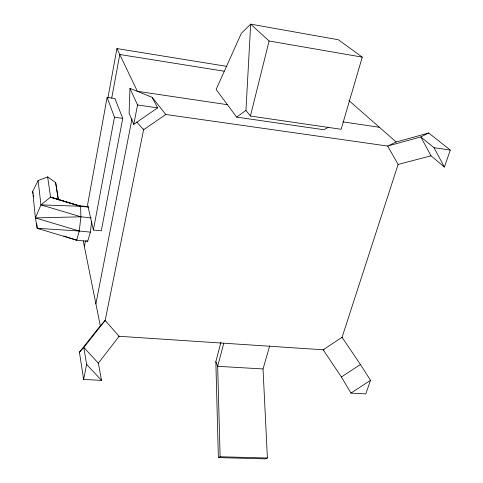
<?xml version="1.0" encoding="UTF-8"?>
<svg xmlns="http://www.w3.org/2000/svg" width="483" height="483" viewBox="0 0 483 483"><rect width="100%" height="100%" fill="white"/><g stroke="black" fill="none" stroke-linecap="round" stroke-linejoin="round"><path stroke-width="0.72" d="M129.957 88.383L129.1 113.276L133.761 124.342L157.615 107.866L152.157 97.318L129.957 88.383L137.564 104.974L133.761 124.342M245.956 110.39L250.671 24.15L338.384 39.763L362.262 57.139L341.143 129.281L250.399 116.041L245.956 110.39L236.652 117.103L216.13 89.47L241.385 33.242L250.671 24.15L269.103 41.001L362.262 57.139M63.804 236.006L76.694 240.226L79.266 231.019L80.909 216.801L80.607 206.283L50.54 197.142L40.952 204.877L35.38 217.924L37.215 228.302L76.694 240.226L87.695 241.289L90.381 232.13L91.583 221.691M107.117 97.409L87.592 204.732L93.382 230.023L101.291 230.82L122.754 118.365L114.918 98.544L107.117 97.409L114.471 117.212L93.382 230.023M107.878 98.158L116.922 48.572L226.913 66.388M84.392 246.62L85.455 240.842M111.73 98.097L119.76 54.501L224.07 71.2M95.894 303.819L132.022 118.697M83.637 379.445L86.602 364.381L83.825 347.452L105.161 320.483L119.132 336.295L98.339 363.192L101.508 380.363L83.637 379.445L79.423 352.198L100.313 325.802L105.161 320.483M105.028 321.123L143.777 128.846M250.399 116.041L269.103 41.001M269.725 345.75L263.03 368.952L267.401 458.029L265.421 458.85L218.37 457.6L215.841 361.634L220.912 342.35M223.75 343.335L217.67 366.319L220.127 456.761L218.37 457.6M341.892 337.84L398.125 164.425L387.662 146.059L165.126 114.386M370.521 380.32L365.824 393.868L350.96 393.108L341.403 376.988L323.157 349.783L342.061 337.315L360.421 364.508L370.521 380.32L350.96 393.108M444.402 167.052L434.018 147.707L420.778 136.924L431.029 155.834L444.402 167.052L450.289 150.056L428.717 133L396.193 142.008L387.662 146.059L420.778 136.924L428.717 133M90.381 232.13L79.266 231.019L35.38 217.924L32.711 191.371L38.109 180.557L47.654 176.899L55.648 182.574L58.322 199.195M79.423 352.198L83.825 347.452L98.339 363.192M341.403 376.988L360.421 364.508M328.259 127.343L323.755 129.728L236.652 117.103M398.125 164.425L431.029 155.834M35.38 217.924L80.909 216.801L91.275 217.887M220.127 456.761L267.401 458.029M38.109 180.557L40.952 204.877L80.607 206.283L88.667 207.159M263.03 368.952L217.67 366.319L215.841 361.634M36.756 223.816L37.215 228.302L79.266 231.019M118.752 336.265L324.165 349.849M87.984 206.664L78.596 205.649L50.54 197.142L47.654 176.899M114.471 117.212L122.754 118.365M137.564 104.974L157.615 107.866M434.018 147.707L450.289 150.056M227.433 104.69L137.371 91.299L116.922 48.572M342.906 121.867L379.403 127.295M37.215 228.302L40.113 228.888M40.952 204.877L80.909 216.801M50.54 197.142L80.607 206.283M86.638 240.703L87.695 241.289M75.233 239.357L76.694 240.226M348.847 100.506L396.193 142.008M86.602 364.381L101.508 380.363M136.828 122.078L143.584 129.782L165.772 114.483L152.157 97.318M83.233 240.872L100.44 326.423M32.711 191.371L33.067 193.532M33.303 194.969L33.544 196.406M58.346 199.992L55.648 182.574"/></g></svg>
